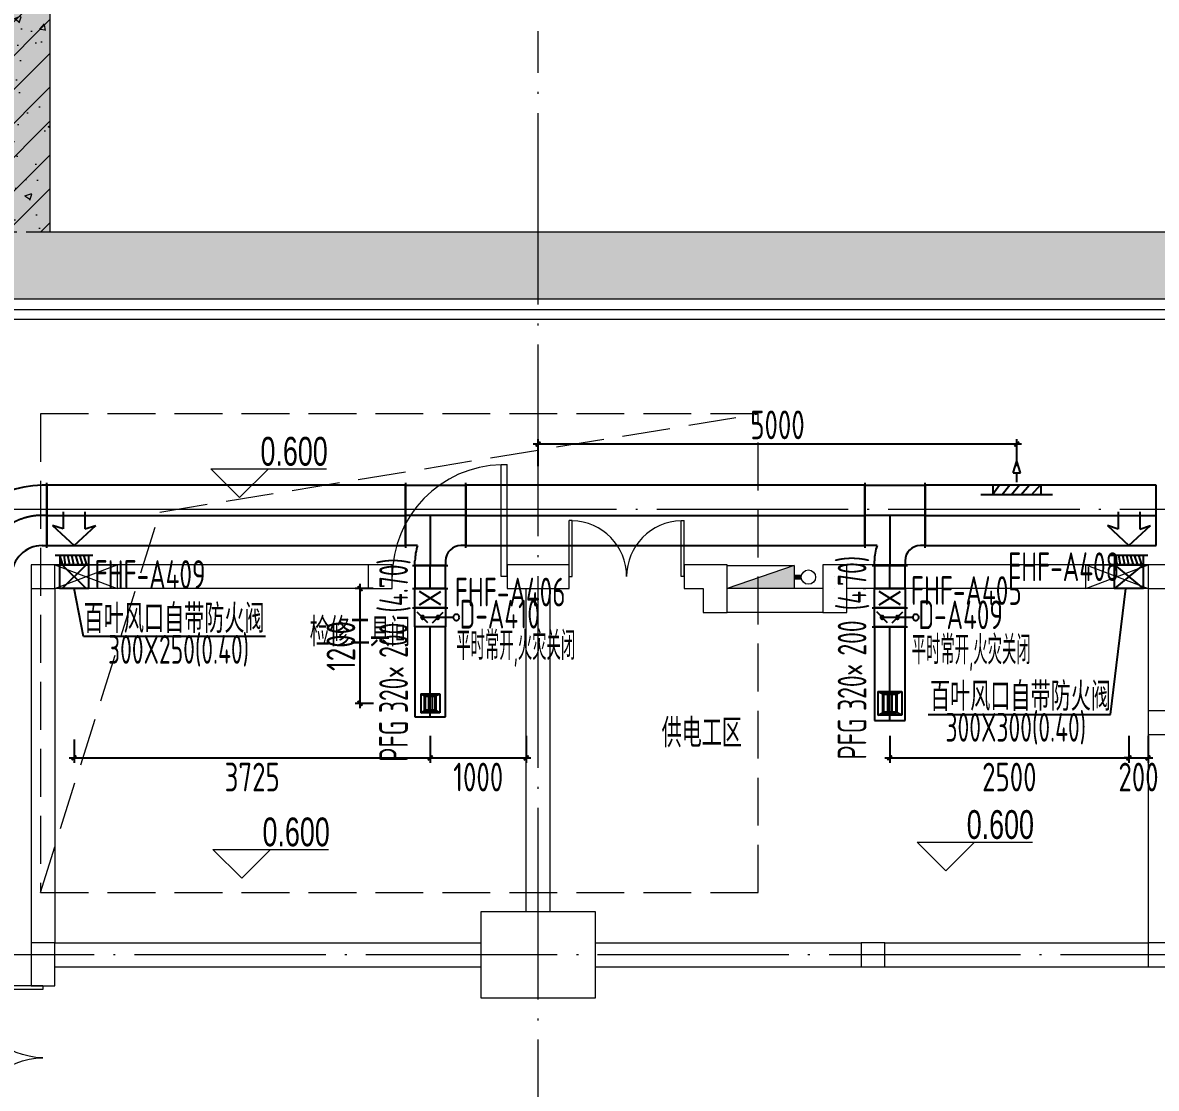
# Model space of a CAD drawing. Extents: x 13114849 to 13479250, y 160225 to 278773.
# Drawn here: x 13192110 to 13203958, y 198515 to 209646 of the extents above; entities that cross this region are included whole.
import ezdxf

# ---------------------------------------------------------------- set-up
doc = ezdxf.new("R2010")
doc.units = 0
doc.header["$LTSCALE"] = 1000
doc.header["$MEASUREMENT"] = 0
for name, pattern in [('CENTER2', [28.575, 19.05, -3.175, 3.175, -3.175]), ('DASH', [0.35, 0.25, -0.1]), ('DOTE', [2.42, 2, -0.2, 0.02, -0.2])]:
    doc.linetypes.add(name, pattern=pattern)
for name, color, linetype in [('DUCT-X-P中心线', 5, 'CENTER2'), ('DUCT-X-P标注', 7, 'Continuous'), ('DUCT-X-P法兰', 2, 'Continuous'), ('DUCT-X-P管', 31, 'Continuous'), ('DUCT-X-P管端线', 2, 'Continuous'), ('DUCT-X-P阀门', 7, 'Continuous'), ('DUCT-X-P风口', 7, 'Continuous'), ('DUCT-X-S标注', 7, 'Continuous'), ('DUCT-X-S风口', 7, 'Continuous'), ('DUCT-X-YP中心线', 5, 'CENTER2'), ('DUCT-X-YP法兰', 2, 'Continuous'), ('DUCT-X-YP管', 31, 'Continuous'), ('DUCT-X-YP管端线', 2, 'Continuous')]:
    doc.layers.add(name, color=color, linetype=linetype)
doc.layers.add('建筑底图', color=8, linetype='Continuous', lineweight=13)
doc.styles.add('67', font='gbenor.shx', dxfattribs={"width": 0.7, "bigfont": 'hztxt.shx'})
doc.styles.add('C', font='HZTXT_E', dxfattribs={"width": 0.7, "bigfont": 'HZTXT'})
doc.styles.add('du', font='gbenor.shx', dxfattribs={"width": 0.8, "bigfont": 'hztxt.shx'})
doc.dimstyles.new('67', dxfattribs={"dimscale": 100, "dimtxt": 3, "dimasz": 0.5, "dimexe": 0.5, "dimexo": 2, "dimgap": 0.5, "dimtad": 2, "dimdec": 0, "dimrnd": 5, "dimzin": 0, "dimdsep": 46, "dimtxsty": 'du', "dimblk": 'ARCHTICK', "dimcen": 0, "dimdle": 0.5, "dimclrd": 256, "dimclre": 256, "dimclrt": 256, "dimazin": 0, "dimtfac": 1, "dimtdec": 0, "dimtix": 1, "dimtmove": 2, "dimatfit": 3, "dimfxl": 1, "dimtolj": 1, "dimtzin": 0, "dimlwd": -1, "dimlwe": -1, "dimarcsym": 0})
pattern_1 = [(45, (793255.26, 8e-09), (-176.7766953, 176.7766953), []), (50, (793255.26, 8e-09), (717.260183, -62.752135), [75, -825]), (355, (793255.26, 8e-09), (-138.751334, 752.192134), [60, -660]), (100.4514, (793315, -5.2), (578.50938, 689.439542), [63.74019, -701.14211]), (46.1842, (793255.26, 200), (1067.24105, -165.519014), [112.5, -1237.5]), (96.6356, (793344.2, 186.2), (934.662706, 974.11787), [95.61029, -1051.713]), (351.1842, (793255.3, 200), (934.66195, 974.1186), [90, -990]), (21, (793355.26, 150), (596.907052, -402.61889), [75, -825]), (326, (793355.26, 150), (243.31533, 725.150045), [60, -660]), (71.4514, (793405, 116.45), (840.22263, 322.530497), [63.74019, -701.14211]), (37.5, (793255.26, 8e-09), (12.1598553, 332.893854), [0, -652, 0, -670, 0, -662.5]), (7.5, (793255.26, 8e-09), (263.069537, 394.411712), [0, -382, 0, -637, 0, -252.5]), (327.5, (793032.26, 8e-09), (533.822436, -22.554872), [0, -250, 0, -780, 0, -1035]), (317.5, (792932.26, 8e-09), (583.18617, 100.104982), [0, -325, 0, -518, 0, -735])]

# ---------------------------------------------------------------- blocks, each defined once
blk = doc.blocks.new('$风口$00000154')
for p, q in [((150, 300), (150, -300)), ((0, 200), (150, 200)), ((0, 200), (0, -200)), ((0, 196.6), (150, 122.6)), ((0, 105.7), (150, 37)), ((-193.6, 31.5), (-378.4, 0)), ((-193.6, -31.5), (-193.6, 31.5)), ((0, 23.8), (150, -43.5)), ((-193.6, -31.5), (-378.4, 0)), ((-50, 0), (-193.6, 0)), ((0, -58.8), (150, -122.7)), ((0, -145.2), (144.5, -200)), ((0, -200), (150, -200))]:
    blk.add_line(p, q)
blk = doc.blocks.new('$风口$00000149')
for p, q in [((100, 262), (100, -262)), ((408, 301), (200, 0)), ((373, 150), (408, 301)), ((0, -200), (0, 200)), ((0, 158), (100, 200)), ((100, 200), (0, 200)), ((0, 118), (100, 140)), ((552, 150), (373, 150)), ((0, 58), (100, 85)), ((0, 3), (100, 31)), ((200, 0), (408, -301)), ((0, -61), (100, -23)), ((0, -123), (100, -78)), ((100, -132), (0, -174)), ((100, -200), (0, -200)), ((552, -150), (373, -150)), ((373, -150), (408, -301))]:
    blk.add_line(p, q)
blk = doc.blocks.new('$风口$00000108')
for p, q in [((-250, 135), (-190, 75)), ((-250, -135), (-250, 135)), ((250, 135), (200, 75)), ((250, 135), (250, -135)), ((200, 25), (-190, 25)), ((-250, -135), (-190, -75)), ((200, -25), (-190, -25)), ((200, -75), (250, -135)), ((250, -135), (-250, -135))]:
    blk.add_line(p, q)
at = {"linetype": 'Continuous'}
blk.add_line((250, 135), (-250, 135), dxfattribs=at)
at = {"lineweight": 40}
for p, q in [((-190, 75), (200, 75)), ((-190, -75), (-190, 75)), ((200, 75), (200, -75)), ((-190, -75), (200, -75))]:
    blk.add_line(p, q, dxfattribs=at)
blk = doc.blocks.new('_ArchTick')
at = {"color": 0, "linetype": 'ByBlock', "const_width": 0.4}
blk.add_lwpolyline([(-0.5, -0.5), (0.5, 0.5)], dxfattribs=at)
blk = doc.blocks.new('*D113')
at = {"layer": 'DUCT-X-P标注', "transparency": 16777216}
for p, q in [((13202550, 205245), (13197447, 205245)), ((13197497, 205015), (13197497, 205295)), ((13202500, 205015), (13202500, 205295))]:
    blk.add_line(p, q, dxfattribs=at)
at = {"layer": 'DUCT-X-P标注', "transparency": 16777216, "xscale": 50, "yscale": 50, "zscale": 50, "rotation": 180}
blk.add_blockref('_ArchTick', (13197497, 205245), dxfattribs=at)
at = {"layer": 'DUCT-X-P标注', "transparency": 16777216, "xscale": 50, "yscale": 50, "zscale": 50}
blk.add_blockref('_ArchTick', (13202500, 205245), dxfattribs=at)
at = {"layer": 'DUCT-X-P标注', "transparency": 16777216, "insert": (13199999, 205445), "char_height": 300, "attachment_point": 5, "style": 'du'}
blk.add_mtext('\\A1;5000', dxfattribs=at)
blk = doc.blocks.new('*D112')
at = {"layer": 'DUCT-X-P标注', "transparency": 16777216}
for p, q in [((13203672, 202195), (13203672, 201916)), ((13203872, 202195), (13203872, 201916)), ((13203672, 201966), (13203622, 201966)), ((13203672, 201966), (13203872, 201966)), ((13203872, 201966), (13203922, 201966))]:
    blk.add_line(p, q, dxfattribs=at)
at = {"layer": 'DUCT-X-P标注', "transparency": 16777216, "xscale": 50, "yscale": 50, "zscale": 50}
blk.add_blockref('_ArchTick', (13203672, 201966), dxfattribs=at)
at = {"layer": 'DUCT-X-P标注', "transparency": 16777216, "xscale": 50, "yscale": 50, "zscale": 50, "rotation": 180}
blk.add_blockref('_ArchTick', (13203872, 201966), dxfattribs=at)
at = {"layer": 'DUCT-X-P标注', "transparency": 16777216, "insert": (13203772, 201766), "char_height": 300, "attachment_point": 5, "style": 'du'}
blk.add_mtext('\\A1;200', dxfattribs=at)
blk = doc.blocks.new('*D111')
at = {"layer": 'DUCT-X-P标注', "transparency": 16777216}
for p, q in [((13201172, 202195), (13201172, 201916)), ((13203672, 202195), (13203672, 201916)), ((13201122, 201966), (13203722, 201966))]:
    blk.add_line(p, q, dxfattribs=at)
at = {"layer": 'DUCT-X-P标注', "transparency": 16777216, "xscale": 50, "yscale": 50, "zscale": 50, "rotation": 180}
blk.add_blockref('_ArchTick', (13201172, 201966), dxfattribs=at)
at = {"layer": 'DUCT-X-P标注', "transparency": 16777216, "xscale": 50, "yscale": 50, "zscale": 50}
blk.add_blockref('_ArchTick', (13203672, 201966), dxfattribs=at)
at = {"layer": 'DUCT-X-P标注', "transparency": 16777216, "insert": (13202422, 201766), "char_height": 300, "attachment_point": 5, "style": 'du'}
blk.add_mtext('\\A1;2500', dxfattribs=at)
blk = doc.blocks.new('*D110')
at = {"layer": 'DUCT-X-P标注', "transparency": 16777216}
for p, q in [((13196370, 202195), (13196370, 201916)), ((13197372, 202195), (13197372, 201916)), ((13196320, 201966), (13197422, 201966))]:
    blk.add_line(p, q, dxfattribs=at)
at = {"layer": 'DUCT-X-P标注', "transparency": 16777216, "xscale": 50, "yscale": 50, "zscale": 50, "rotation": 180}
blk.add_blockref('_ArchTick', (13196370, 201966), dxfattribs=at)
at = {"layer": 'DUCT-X-P标注', "transparency": 16777216, "xscale": 50, "yscale": 50, "zscale": 50}
blk.add_blockref('_ArchTick', (13197372, 201966), dxfattribs=at)
at = {"layer": 'DUCT-X-P标注', "transparency": 16777216, "insert": (13196871, 201766), "char_height": 300, "attachment_point": 5, "style": 'du'}
blk.add_mtext('\\A1;1000', dxfattribs=at)
blk = doc.blocks.new('*D109')
at = {"layer": 'DUCT-X-P标注', "transparency": 16777216}
for p, q in [((13192647, 202157), (13192647, 201916)), ((13196370, 202195), (13196370, 201916)), ((13192597, 201966), (13196420, 201966))]:
    blk.add_line(p, q, dxfattribs=at)
at = {"layer": 'DUCT-X-P标注', "transparency": 16777216, "xscale": 50, "yscale": 50, "zscale": 50, "rotation": 180}
blk.add_blockref('_ArchTick', (13192647, 201966), dxfattribs=at)
at = {"layer": 'DUCT-X-P标注', "transparency": 16777216, "xscale": 50, "yscale": 50, "zscale": 50}
blk.add_blockref('_ArchTick', (13196370, 201966), dxfattribs=at)
at = {"layer": 'DUCT-X-P标注', "transparency": 16777216, "insert": (13194509, 201766), "char_height": 300, "attachment_point": 5, "style": 'du'}
blk.add_mtext('\\A1;3725', dxfattribs=at)
blk = doc.blocks.new('*D96')
at = {"layer": 'DUCT-X-P标注', "transparency": 16777216}
for p, q in [((13195772, 203735), (13195586, 203735)), ((13195636, 202486), (13195636, 203785)), ((13195777, 202536), (13195586, 202536))]:
    blk.add_line(p, q, dxfattribs=at)
at = {"layer": 'DUCT-X-P标注', "transparency": 16777216, "xscale": 50, "yscale": 50, "zscale": 50}
for p, rotation in [((13195636, 203735), 90), ((13195636, 202536), 270)]:
    blk.add_blockref('_ArchTick', p, dxfattribs=dict(at, rotation=rotation))
at = {"layer": 'DUCT-X-P标注', "transparency": 16777216, "insert": (13195436, 203135), "char_height": 300, "attachment_point": 5, "rotation": 90, "style": 'du'}
blk.add_mtext('\\A1;1200', dxfattribs=at)
blk = doc.blocks.new('_FZH')
blk.add_lwpolyline([(-0.5, -0.5), (0.5, -0.5), (0.5, 0.5), (-0.5, 0.5)], close=True)
blk = doc.blocks.new('$DorLib2D$00000002')
for p, q in [((-0.5, 0), (-0.5, 0.4875)), ((-0.475, 0.4875), (-0.5, 0.4875)), ((-0.475, 0), (-0.475, 0.4875)), ((0.475, 0), (0.475, 0.4875)), ((0.475, 0.4875), (0.5, 0.4875)), ((0.5, 0), (0.5, 0.4875)), ((-0.5, 0), (-0.475, 0)), ((0.5, 0), (0.475, 0))]:
    blk.add_line(p, q)
at = {"lineweight": 13}
for centre, start, end in [((-0.4875, 0), 0, 88.53072), ((0.4875, 0), 91.46928, 180)]:
    blk.add_arc(centre, 0.4875, start, end, dxfattribs=at)
blk = doc.blocks.new('$DorLib2D$00000001')
for p, q in [((0.45, 0.975), (0.5, 0.975)), ((0.45, 0), (0.45, 0.975)), ((0.5, 0), (0.5, 0.975)), ((0.5, 0), (0.45, 0))]:
    blk.add_line(p, q)
at = {"lineweight": 13}
blk.add_arc((0.475, 0), 0.975, 91.46928, 180, dxfattribs=at)
blk = doc.blocks.new('3#消火栓')
at = {"ltscale": 3.5}
blk.add_hatch(color=256, dxfattribs=at).paths.add_polyline_path([(-350, 240), (-350, 0), (350, 240)])
blk.add_line((-350, 0), (350, 240))
blk.add_lwpolyline([(-350, 240), (350, 240), (350, 0), (-350, 0)], close=True)
at = {"const_width": 50}
blk.add_lwpolyline([(-350, 120), (-425, 120)], dxfattribs=at)
blk.add_circle((-500, 120), 75)

msp = doc.modelspace()

# ---------------------------------------------------------------- hatches: boundary and pattern name
at = {"layer": '建筑底图'}
h = msp.add_hatch(dxfattribs=at)
h.set_pattern_fill('钢筋混凝土', color=8, scale=100, style=0)
h.set_pattern_definition([(45, (-201772.26, -568125), (-176.7766953, 176.7766953), []), (50, (-201772.26, -568125), (717.260183, -62.752135), [75, -825]), (355, (-201772.26, -568125), (-138.751334, 752.192134), [60, -660]), (100.4514, (-201712.5, -568130.2), (578.50938, 689.439542), [63.74019, -701.142112]), (46.1842, (-201772.3, -567925), (1067.24105, -165.519014), [112.5, -1237.5]), (96.6356, (-201683.3, -567938.8), (934.662706, 974.11787), [95.61029, -1051.713]), (351.1842, (-201772.3, -567925), (934.661945, 974.1186), [90, -990]), (21, (-201672.26, -567975), (596.907052, -402.61889), [75, -825]), (326, (-201672.26, -567975), (243.31533, 725.150045), [60, -660]), (71.4514, (-201622.5, -568008.55), (840.22263, 322.530497), [63.74019, -701.142112]), (37.5, (-201772.26, -568125), (12.1598553, 332.893854), [0, -652, 0, -670, 0, -662.5]), (7.5, (-201772.26, -568125), (263.069537, 394.411712), [0, -382, 0, -637, 0, -252.5]), (327.5, (-201995.26, -568125), (533.822436, -22.554872), [0, -250, 0, -780, 0, -1035]), (317.5, (-202095.26, -568125), (583.18617, 100.104982), [0, -325, 0, -518, 0, -735])])
h.paths.add_polyline_path([(13172397.4, 213609.6), (13170947.4, 213609.6), (13170947.4, 217509.5), (13165697.4, 217509.5), (13165697.4, 223159.5), (13175897.3, 223159.5), (13175897.3, 216909.5), (13178797.4, 216909.5), (13178797.4, 213609.6), (13177397.4, 213609.6), (13177397.4, 213109.6), (13178797.4, 213109.6), (13178797.4, 212909.6), (13179297.4, 212909.6), (13179297.4, 214259.6), (13180297.4, 214259.6), (13180297.4, 214759.6), (13179297.4, 214759.6), (13179297.4, 217509.5), (13176397.3, 217509.5), (13176397.3, 223159.5), (13186397.3, 223159.5), (13186397.3, 214759.6), (13185297.4, 214759.6), (13185297.4, 214259.6), (13190097.4, 214259.6), (13190097.4, 214759.6), (13186897.3, 214759.6), (13186897.3, 223159.5), (13191797.4, 223159.5), (13191797.4, 214759.6), (13191297.4, 214759.6), (13191297.4, 214259.6), (13191797.4, 214259.6), (13191797.4, 206759.5), (13195093.5, 206759.5), (13195093.5, 207459.5), (13192397.4, 207459.5), (13192397.4, 223759.5), (13165097.4, 223759.5), (13165097.4, 216909.5), (13170347.4, 216909.5), (13170347.4, 202646.5), (13170947.4, 202646.5), (13170947.4, 213109.6), (13172397.4, 213109.6)])
h.paths.add_polyline_path([(13179297.4, 211459.6), (13180097.4, 211459.6), (13180097.4, 211759.6), (13179297.4, 211759.6), (13179297.4, 211909.6), (13178797.4, 211909.6), (13178797.4, 206759.5), (13179697.4, 206759.5), (13179697.4, 207059.5), (13179297.4, 207059.5)], flags=17)
h = msp.add_hatch(dxfattribs=at)
h.set_pattern_fill('钢筋混凝土', color=256, scale=100, style=0)
h.set_pattern_definition(pattern_1)
h.paths.add_polyline_path([(13191797.4, 207459.5), (13192397.4, 207459.5), (13192397.4, 211113.3), (13191797.4, 211113.3)])
h = msp.add_hatch(dxfattribs=at)
h.set_pattern_fill('钢筋混凝土', color=8, scale=100, style=0)
h.set_pattern_definition(pattern_1)
h.paths.add_polyline_path([(13207597.4, 207459.5), (13191797.4, 207459.5), (13191797.4, 206759.5), (13206897.4, 206759.5), (13206897.4, 205209.5), (13237197.4, 205209.5), (13237197.4, 205909.5), (13207597.4, 205909.5)])

# ---------------------------------------------------------------- linework, layer by layer
at = {"layer": 'DUCT-X-P中心线'}
for p, q in [((13196370.2, 204499.5), (13196110.2, 204499.5)), ((13196370.2, 204499.5), (13196370.2, 203974.5)), ((13196740.2, 204499.5), (13196370.2, 204499.5)), ((13196740.4, 204499.5), (13200912.2, 204499.5)), ((13201172.4, 204499.5), (13200912.4, 204499.5)), ((13201172.4, 204499.5), (13201172.4, 203974.5)), ((13201542.4, 204499.5), (13201172.4, 204499.5)), ((13201542.6, 204499.5), (13203958.3, 204499.5)), ((13196370.2, 203734.3), (13196370.2, 203974.3)), ((13201172.4, 203734.7), (13201172.4, 203974.3)), ((13196370.2, 202395), (13196370.2, 203334.1)), ((13201172.4, 202357), (13201172.4, 203334.1))]:
    msp.add_line(p, q, dxfattribs=at)
at = {"layer": 'DUCT-X-P标注'}
for p, q in [((13192744.7, 203234.4), (13192647.5, 203734.5)), ((13203478.4, 202420.3), (13203639.3, 203734.5)), ((13194648.2, 203234.4), (13192744.7, 203234.4)), ((13201574.9, 202420.3), (13203478.4, 202420.3))]:
    msp.add_line(p, q, dxfattribs=at)
at = {"layer": 'DUCT-X-P法兰'}
for p, q in [((13196110.1, 204839.5), (13196110.1, 204159.5)), ((13196740.3, 204159.5), (13196740.3, 204839.5)), ((13200912.3, 204839.5), (13200912.3, 204159.5)), ((13201542.5, 204159.5), (13201542.5, 204839.5)), ((13196185.2, 203974.4), (13196555.2, 203974.4)), ((13200987.4, 203974.4), (13201357.4, 203974.4)), ((13196185.2, 203734.2), (13196555.2, 203734.2)), ((13196185.2, 203534.2), (13196555.2, 203534.2)), ((13196185.2, 203534), (13196555.2, 203534)), ((13200987.4, 203534.6), (13201357.4, 203534.6)), ((13200987.4, 203534.4), (13201357.4, 203534.4)), ((13200987.4, 203334.2), (13201357.4, 203334.2))]:
    msp.add_line(p, q, dxfattribs=at)
at = {"layer": 'DUCT-X-P管'}
for p, q in [((13201012.4, 203974.3), (13201012.4, 203734.7)), ((13201332.4, 203974.3), (13201012.4, 203974.3)), ((13201332.4, 203734.7), (13201332.4, 203974.3)), ((13196210.2, 203534.1), (13196210.2, 203734.1)), ((13196530.2, 203734.1), (13196530.2, 203534.1)), ((13201012.4, 203734.7), (13201332.4, 203734.7)), ((13201012.4, 203534.7), (13201012.4, 203734.7)), ((13201332.4, 203734.7), (13201332.4, 203534.7)), ((13196210.2, 203334.1), (13196210.2, 203534.1)), ((13196530.2, 203534.1), (13196530.2, 203334.1)), ((13201012.4, 203334.3), (13201012.4, 203534.3)), ((13201332.4, 203534.3), (13201332.4, 203334.3)), ((13196210.2, 203334.1), (13196210.2, 202395)), ((13196530.2, 203334.1), (13196210.2, 203334.1)), ((13196530.2, 202395), (13196530.2, 203334.1)), ((13201012.4, 203334.1), (13201012.4, 202357)), ((13201332.4, 203334.1), (13201012.4, 203334.1)), ((13201332.4, 202357), (13201332.4, 203334.1)), ((13196210.2, 202395), (13196530.2, 202395)), ((13201012.4, 202357), (13201332.4, 202357))]:
    msp.add_line(p, q, dxfattribs=at)
at = {"layer": 'DUCT-X-P管端线'}
for p, q in [((13196110.2, 204184.5), (13196110.2, 204814.5)), ((13196740.2, 204814.5), (13196740.2, 204184.5)), ((13200912.4, 204184.5), (13200912.4, 204814.5)), ((13201542.4, 204814.5), (13201542.4, 204184.5)), ((13196530.2, 203974.5), (13196210.2, 203974.5)), ((13201332.4, 203974.5), (13201012.4, 203974.5)), ((13196530.2, 203734.1), (13196210.2, 203734.1)), ((13201332.4, 203734.7), (13201012.4, 203734.7)), ((13196530.2, 203534.1), (13196210.2, 203534.1)), ((13196530.2, 203534.1), (13196210.2, 203534.1)), ((13201332.4, 203534.7), (13201012.4, 203534.7)), ((13201332.4, 203534.3), (13201012.4, 203534.3)), ((13196530.2, 203334.1), (13196210.2, 203334.1)), ((13201332.4, 203334.3), (13201012.4, 203334.3))]:
    msp.add_line(p, q, dxfattribs=at)
at = {"layer": 'DUCT-X-P阀门'}
for p, q in [((13196258.2, 203564), (13196482.2, 203704.2)), ((13196482.2, 203564.1), (13196258.2, 203704.1)), ((13201060.4, 203564.6), (13201284.3, 203704.8)), ((13201284.4, 203564.7), (13201060.4, 203704.7)), ((13196346.2, 203378.1), (13196234.2, 203490.1)), ((13196273.3, 203439.6), (13196272.6, 203436)), ((13196272.6, 203436), (13196272.6, 203432.3)), ((13196274.9, 203443), (13196273.3, 203439.6)), ((13196277, 203446), (13196274.9, 203443)), ((13196279.8, 203448.5), (13196277, 203446)), ((13196278.4, 203436.4), (13196278.2, 203433.4)), ((13196279.3, 203439.2), (13196278.4, 203436.4)), ((13196281, 203441.8), (13196279.3, 203439.2)), ((13196283, 203450.3), (13196279.8, 203448.5)), ((13196283.2, 203443.8), (13196281, 203441.8)), ((13196281.8, 203436), (13196281.6, 203433.5)), ((13196281.6, 203433.5), (13196282.2, 203431)), ((13196282.8, 203438.4), (13196281.8, 203436)), ((13196284.4, 203440.4), (13196282.8, 203438.4)), ((13196286.5, 203451.5), (13196283, 203450.3)), ((13196285.8, 203445.3), (13196283.2, 203443.8)), ((13196286.5, 203441.8), (13196284.4, 203440.4)), ((13196288.7, 203446), (13196285.8, 203445.3)), ((13196290.2, 203451.8), (13196286.5, 203451.5)), ((13196288.9, 203442.6), (13196286.5, 203441.8)), ((13196291.7, 203446), (13196288.7, 203446)), ((13196291.5, 203442.6), (13196288.9, 203442.6)), ((13196293.9, 203451.5), (13196290.2, 203451.8)), ((13196450.2, 203434.1), (13196290.2, 203434.1)), ((13196293.9, 203441.8), (13196291.5, 203442.6)), ((13196294.6, 203445.3), (13196291.7, 203446)), ((13196297.4, 203450.3), (13196293.9, 203451.5)), ((13196296, 203440.4), (13196293.9, 203441.8)), ((13196297.3, 203443.8), (13196294.6, 203445.3)), ((13196297.6, 203438.4), (13196296, 203440.4)), ((13196299.5, 203441.8), (13196297.3, 203443.8)), ((13196300.6, 203448.5), (13196297.4, 203450.3)), ((13196298.6, 203436), (13196297.6, 203438.4)), ((13196298.2, 203431), (13196298.8, 203433.5)), ((13196298.8, 203433.5), (13196298.6, 203436)), ((13196301.1, 203439.2), (13196299.5, 203441.8)), ((13196303.4, 203446), (13196300.6, 203448.5)), ((13196302, 203436.4), (13196301.1, 203439.2)), ((13196302.2, 203433.4), (13196302, 203436.4)), ((13196305.6, 203443), (13196303.4, 203446)), ((13196307.1, 203439.6), (13196305.6, 203443)), ((13196307.8, 203436), (13196307.1, 203439.6)), ((13196307.8, 203432.3), (13196307.8, 203436)), ((13196530.2, 203434.1), (13196370.2, 203434.1)), ((13196394.2, 203378.1), (13196506.2, 203490.1)), ((13196433.3, 203439.6), (13196432.6, 203436)), ((13196432.6, 203436), (13196432.6, 203432.3)), ((13196434.9, 203443), (13196433.3, 203439.6)), ((13196437, 203446), (13196434.9, 203443)), ((13196439.8, 203448.5), (13196437, 203446)), ((13196438.4, 203436.4), (13196438.2, 203433.4)), ((13196439.3, 203439.2), (13196438.4, 203436.4)), ((13196441, 203441.8), (13196439.3, 203439.2)), ((13196443, 203450.3), (13196439.8, 203448.5)), ((13196443.2, 203443.8), (13196441, 203441.8)), ((13196441.8, 203436), (13196441.6, 203433.5)), ((13196441.6, 203433.5), (13196442.2, 203431)), ((13196442.8, 203438.4), (13196441.8, 203436)), ((13196444.4, 203440.4), (13196442.8, 203438.4)), ((13196446.5, 203451.5), (13196443, 203450.3)), ((13196445.8, 203445.3), (13196443.2, 203443.8)), ((13196446.5, 203441.8), (13196444.4, 203440.4)), ((13196448.7, 203446), (13196445.8, 203445.3)), ((13196450.2, 203451.8), (13196446.5, 203451.5)), ((13196448.9, 203442.6), (13196446.5, 203441.8)), ((13196451.7, 203446), (13196448.7, 203446)), ((13196451.5, 203442.6), (13196448.9, 203442.6)), ((13196453.9, 203451.5), (13196450.2, 203451.8)), ((13196453.9, 203441.8), (13196451.5, 203442.6)), ((13196454.6, 203445.3), (13196451.7, 203446)), ((13196457.4, 203450.3), (13196453.9, 203451.5)), ((13196456, 203440.4), (13196453.9, 203441.8)), ((13196457.3, 203443.8), (13196454.6, 203445.3)), ((13196457.6, 203438.4), (13196456, 203440.4)), ((13196459.5, 203441.8), (13196457.3, 203443.8)), ((13196460.6, 203448.5), (13196457.4, 203450.3)), ((13196458.6, 203436), (13196457.6, 203438.4)), ((13196458.2, 203431), (13196458.8, 203433.5)), ((13196458.8, 203433.5), (13196458.6, 203436)), ((13196461.1, 203439.2), (13196459.5, 203441.8)), ((13196463.4, 203446), (13196460.6, 203448.5)), ((13196462, 203436.4), (13196461.1, 203439.2)), ((13196462.2, 203433.4), (13196462, 203436.4)), ((13196465.6, 203443), (13196463.4, 203446)), ((13196467.1, 203439.6), (13196465.6, 203443)), ((13196467.8, 203436), (13196467.1, 203439.6)), ((13196467.8, 203432.3), (13196467.8, 203436)), ((13196610.2, 203434.1), (13196530.2, 203434.1)), ((13196610.6, 203439.1), (13196610.2, 203434.1)), ((13196610.2, 203434.1), (13196610.6, 203429.1)), ((13196611.8, 203444), (13196610.6, 203439.1)), ((13196613.7, 203448.6), (13196611.8, 203444)), ((13196616.3, 203452.9), (13196613.7, 203448.6)), ((13196619.6, 203456.7), (13196616.3, 203452.9)), ((13196623.4, 203460), (13196619.6, 203456.7)), ((13196627.7, 203462.6), (13196623.4, 203460)), ((13196632.3, 203464.5), (13196627.7, 203462.6)), ((13196637.2, 203465.7), (13196632.3, 203464.5)), ((13196642.2, 203466.1), (13196637.2, 203465.7)), ((13196647.2, 203465.7), (13196642.2, 203466.1)), ((13196652.1, 203464.5), (13196647.2, 203465.7)), ((13196656.7, 203462.6), (13196652.1, 203464.5)), ((13196661, 203460), (13196656.7, 203462.6)), ((13196664.8, 203456.7), (13196661, 203460)), ((13196668.1, 203452.9), (13196664.8, 203456.7)), ((13196670.7, 203448.6), (13196668.1, 203452.9)), ((13196672.6, 203444), (13196670.7, 203448.6)), ((13196673.8, 203439.1), (13196672.6, 203444)), ((13196674.2, 203434.1), (13196673.8, 203439.1)), ((13196673.8, 203429.1), (13196674.2, 203434.1)), ((13201148.4, 203378.3), (13201036.4, 203490.3)), ((13201075.5, 203439.8), (13201074.7, 203436.2)), ((13201074.7, 203436.2), (13201074.7, 203432.5)), ((13201077, 203443.2), (13201075.5, 203439.8)), ((13201079.2, 203446.2), (13201077, 203443.2)), ((13201081.9, 203448.7), (13201079.2, 203446.2)), ((13201080.6, 203436.6), (13201080.4, 203433.6)), ((13201080.4, 203433.6), (13201080.9, 203430.6)), ((13201081.5, 203439.4), (13201080.6, 203436.6)), ((13201083.1, 203442), (13201081.5, 203439.4)), ((13201085.2, 203450.5), (13201081.9, 203448.7)), ((13201085.3, 203444), (13201083.1, 203442)), ((13201084, 203436.2), (13201083.8, 203433.7)), ((13201083.8, 203433.7), (13201084.4, 203431.2)), ((13201084.9, 203438.6), (13201084, 203436.2)), ((13201086.5, 203440.6), (13201084.9, 203438.6)), ((13201088.7, 203451.7), (13201085.2, 203450.5)), ((13201087.9, 203445.5), (13201085.3, 203444)), ((13201088.6, 203442), (13201086.5, 203440.6)), ((13201090.9, 203446.2), (13201087.9, 203445.5)), ((13201091.1, 203442.8), (13201088.6, 203442)), ((13201092.4, 203452), (13201088.7, 203451.7)), ((13201093.9, 203446.2), (13201090.9, 203446.2)), ((13201093.6, 203442.8), (13201091.1, 203442.8)), ((13201096.1, 203451.7), (13201092.4, 203452)), ((13201252.4, 203434.3), (13201092.4, 203434.3)), ((13201096.1, 203442), (13201093.6, 203442.8)), ((13201096.8, 203445.5), (13201093.9, 203446.2)), ((13201099.6, 203450.5), (13201096.1, 203451.7)), ((13201098.2, 203440.6), (13201096.1, 203442)), ((13201099.4, 203444), (13201096.8, 203445.5)), ((13201099.8, 203438.6), (13201098.2, 203440.6)), ((13201101.6, 203442), (13201099.4, 203444)), ((13201102.8, 203448.7), (13201099.6, 203450.5)), ((13201100.7, 203436.2), (13201099.8, 203438.6)), ((13201100.4, 203431.2), (13201100.9, 203433.7)), ((13201100.9, 203433.7), (13201100.7, 203436.2)), ((13201103.2, 203439.4), (13201101.6, 203442)), ((13201105.5, 203446.2), (13201102.8, 203448.7)), ((13201104.2, 203436.6), (13201103.2, 203439.4)), ((13201103.8, 203430.6), (13201104.3, 203433.6)), ((13201104.3, 203433.6), (13201104.2, 203436.6)), ((13201107.7, 203443.2), (13201105.5, 203446.2)), ((13201109.2, 203439.8), (13201107.7, 203443.2)), ((13201110, 203436.2), (13201109.2, 203439.8)), ((13201110, 203432.5), (13201110, 203436.2)), ((13201332.4, 203434.3), (13201172.4, 203434.3)), ((13201196.4, 203378.3), (13201308.4, 203490.3)), ((13201235.5, 203439.8), (13201234.7, 203436.2)), ((13201234.7, 203436.2), (13201234.7, 203432.5)), ((13201237, 203443.2), (13201235.5, 203439.8)), ((13201239.2, 203446.2), (13201237, 203443.2)), ((13201241.9, 203448.7), (13201239.2, 203446.2)), ((13201240.6, 203436.6), (13201240.4, 203433.6)), ((13201240.4, 203433.6), (13201240.9, 203430.6)), ((13201241.5, 203439.4), (13201240.6, 203436.6)), ((13201243.1, 203442), (13201241.5, 203439.4)), ((13201245.2, 203450.5), (13201241.9, 203448.7)), ((13201245.3, 203444), (13201243.1, 203442)), ((13201244, 203436.2), (13201243.8, 203433.7)), ((13201243.8, 203433.7), (13201244.4, 203431.2)), ((13201244.9, 203438.6), (13201244, 203436.2)), ((13201246.5, 203440.6), (13201244.9, 203438.6)), ((13201248.7, 203451.7), (13201245.2, 203450.5)), ((13201247.9, 203445.5), (13201245.3, 203444)), ((13201248.6, 203442), (13201246.5, 203440.6)), ((13201250.9, 203446.2), (13201247.9, 203445.5)), ((13201251.1, 203442.8), (13201248.6, 203442)), ((13201252.4, 203452), (13201248.7, 203451.7)), ((13201253.9, 203446.2), (13201250.9, 203446.2)), ((13201253.6, 203442.8), (13201251.1, 203442.8)), ((13201256.1, 203451.7), (13201252.4, 203452)), ((13201256.1, 203442), (13201253.6, 203442.8)), ((13201256.8, 203445.5), (13201253.9, 203446.2)), ((13201259.6, 203450.5), (13201256.1, 203451.7)), ((13201258.2, 203440.6), (13201256.1, 203442)), ((13201259.4, 203444), (13201256.8, 203445.5)), ((13201259.8, 203438.6), (13201258.2, 203440.6)), ((13201261.6, 203442), (13201259.4, 203444)), ((13201262.8, 203448.7), (13201259.6, 203450.5)), ((13201260.7, 203436.2), (13201259.8, 203438.6)), ((13201260.4, 203431.2), (13201260.9, 203433.7)), ((13201260.9, 203433.7), (13201260.7, 203436.2)), ((13201263.2, 203439.4), (13201261.6, 203442)), ((13201265.5, 203446.2), (13201262.8, 203448.7)), ((13201264.2, 203436.6), (13201263.2, 203439.4)), ((13201263.8, 203430.6), (13201264.3, 203433.6)), ((13201264.3, 203433.6), (13201264.2, 203436.6)), ((13201267.7, 203443.2), (13201265.5, 203446.2)), ((13201269.2, 203439.8), (13201267.7, 203443.2)), ((13201270, 203436.2), (13201269.2, 203439.8)), ((13201270, 203432.5), (13201270, 203436.2)), ((13201412.4, 203434.3), (13201332.4, 203434.3)), ((13201412.8, 203439.3), (13201412.4, 203434.3)), ((13201412.4, 203434.3), (13201412.8, 203429.3)), ((13201413.9, 203444.2), (13201412.8, 203439.3)), ((13201415.9, 203448.8), (13201413.9, 203444.2)), ((13201418.5, 203453.1), (13201415.9, 203448.8)), ((13201421.7, 203456.9), (13201418.5, 203453.1)), ((13201425.6, 203460.2), (13201421.7, 203456.9)), ((13201429.8, 203462.8), (13201425.6, 203460.2)), ((13201434.5, 203464.7), (13201429.8, 203462.8)), ((13201439.4, 203465.9), (13201434.5, 203464.7)), ((13201444.4, 203466.3), (13201439.4, 203465.9)), ((13201449.4, 203465.9), (13201444.4, 203466.3)), ((13201454.3, 203464.7), (13201449.4, 203465.9)), ((13201458.9, 203462.8), (13201454.3, 203464.7)), ((13201463.2, 203460.2), (13201458.9, 203462.8)), ((13201467, 203456.9), (13201463.2, 203460.2)), ((13201470.3, 203453.1), (13201467, 203456.9)), ((13201472.9, 203448.8), (13201470.3, 203453.1)), ((13201474.8, 203444.2), (13201472.9, 203448.8)), ((13201476, 203439.3), (13201474.8, 203444.2)), ((13201476.4, 203434.3), (13201476, 203439.3)), ((13201476, 203429.3), (13201476.4, 203434.3)), ((13196272.6, 203432.3), (13196273.3, 203428.6)), ((13196273.3, 203428.6), (13196274.9, 203425.2)), ((13196274.9, 203425.2), (13196277, 203422.3)), ((13196277, 203422.3), (13196279.8, 203419.8)), ((13196278.2, 203433.4), (13196278.8, 203430.4)), ((13196278.8, 203430.4), (13196280.1, 203427.7)), ((13196279.8, 203419.8), (13196283, 203417.9)), ((13196280.1, 203427.7), (13196282, 203425.4)), ((13196282, 203425.4), (13196284.4, 203423.6)), ((13196282.2, 203431), (13196283.5, 203428.8)), ((13196283, 203417.9), (13196286.5, 203416.8)), ((13196283.5, 203428.8), (13196285.4, 203427)), ((13196284.4, 203423.6), (13196287.2, 203422.5)), ((13196285.4, 203427), (13196287.7, 203425.9)), ((13196286.5, 203416.8), (13196290.2, 203416.4)), ((13196287.2, 203422.5), (13196290.2, 203422.1)), ((13196287.7, 203425.9), (13196290.2, 203425.5)), ((13196290.2, 203425.5), (13196292.7, 203425.9)), ((13196290.2, 203422.1), (13196293.2, 203422.5)), ((13196290.2, 203416.4), (13196293.9, 203416.8)), ((13196292.7, 203425.9), (13196295, 203427)), ((13196293.2, 203422.5), (13196296, 203423.6)), ((13196293.9, 203416.8), (13196297.4, 203417.9)), ((13196295, 203427), (13196296.9, 203428.8)), ((13196296, 203423.6), (13196298.4, 203425.4)), ((13196296.9, 203428.8), (13196298.2, 203431)), ((13196297.4, 203417.9), (13196300.6, 203419.8)), ((13196298.4, 203425.4), (13196300.3, 203427.7)), ((13196300.3, 203427.7), (13196301.6, 203430.4)), ((13196300.6, 203419.8), (13196303.4, 203422.3)), ((13196301.6, 203430.4), (13196302.2, 203433.4)), ((13196303.4, 203422.3), (13196305.6, 203425.2)), ((13196305.6, 203425.2), (13196307.1, 203428.6)), ((13196307.1, 203428.6), (13196307.8, 203432.3)), ((13196432.6, 203432.3), (13196433.3, 203428.6)), ((13196433.3, 203428.6), (13196434.9, 203425.2)), ((13196434.9, 203425.2), (13196437, 203422.3)), ((13196437, 203422.3), (13196439.8, 203419.8)), ((13196438.2, 203433.4), (13196438.8, 203430.4)), ((13196438.8, 203430.4), (13196440.1, 203427.7)), ((13196439.8, 203419.8), (13196443, 203417.9)), ((13196440.1, 203427.7), (13196442, 203425.4)), ((13196442, 203425.4), (13196444.4, 203423.6)), ((13196442.2, 203431), (13196443.5, 203428.8)), ((13196443, 203417.9), (13196446.5, 203416.8)), ((13196443.5, 203428.8), (13196445.4, 203427)), ((13196444.4, 203423.6), (13196447.2, 203422.5)), ((13196445.4, 203427), (13196447.7, 203425.9)), ((13196446.5, 203416.8), (13196450.2, 203416.4)), ((13196447.2, 203422.5), (13196450.2, 203422.1)), ((13196447.7, 203425.9), (13196450.2, 203425.5)), ((13196450.2, 203425.5), (13196452.7, 203425.9)), ((13196450.2, 203422.1), (13196453.2, 203422.5)), ((13196450.2, 203416.4), (13196453.9, 203416.8)), ((13196452.7, 203425.9), (13196455, 203427)), ((13196453.2, 203422.5), (13196456, 203423.6)), ((13196453.9, 203416.8), (13196457.4, 203417.9)), ((13196455, 203427), (13196456.9, 203428.8)), ((13196456, 203423.6), (13196458.4, 203425.4)), ((13196456.9, 203428.8), (13196458.2, 203431)), ((13196457.4, 203417.9), (13196460.6, 203419.8)), ((13196458.4, 203425.4), (13196460.3, 203427.7)), ((13196460.3, 203427.7), (13196461.6, 203430.4)), ((13196460.6, 203419.8), (13196463.4, 203422.3)), ((13196461.6, 203430.4), (13196462.2, 203433.4)), ((13196463.4, 203422.3), (13196465.6, 203425.2)), ((13196465.6, 203425.2), (13196467.1, 203428.6)), ((13196467.1, 203428.6), (13196467.8, 203432.3)), ((13196610.6, 203429.1), (13196611.8, 203424.2)), ((13196611.8, 203424.2), (13196613.7, 203419.6)), ((13196613.7, 203419.6), (13196616.3, 203415.3)), ((13196616.3, 203415.3), (13196619.6, 203411.5)), ((13196619.6, 203411.5), (13196623.4, 203408.2)), ((13196623.4, 203408.2), (13196627.7, 203405.6)), ((13196627.7, 203405.6), (13196632.3, 203403.7)), ((13196632.3, 203403.7), (13196637.2, 203402.5)), ((13196637.2, 203402.5), (13196642.2, 203402.1)), ((13196642.2, 203402.1), (13196647.2, 203402.5)), ((13196647.2, 203402.5), (13196652.1, 203403.7)), ((13196652.1, 203403.7), (13196656.7, 203405.6)), ((13196656.7, 203405.6), (13196661, 203408.2)), ((13196661, 203408.2), (13196664.8, 203411.5)), ((13196664.8, 203411.5), (13196668.1, 203415.3)), ((13196668.1, 203415.3), (13196670.7, 203419.6)), ((13196670.7, 203419.6), (13196672.6, 203424.2)), ((13196672.6, 203424.2), (13196673.8, 203429.1)), ((13201074.7, 203432.5), (13201075.5, 203428.8)), ((13201075.5, 203428.8), (13201077, 203425.4)), ((13201077, 203425.4), (13201079.2, 203422.5)), ((13201079.2, 203422.5), (13201081.9, 203420)), ((13201080.9, 203430.6), (13201082.2, 203427.9)), ((13201081.9, 203420), (13201085.2, 203418.1)), ((13201082.2, 203427.9), (13201084.1, 203425.6)), ((13201084.1, 203425.6), (13201086.6, 203423.8)), ((13201084.4, 203431.2), (13201085.7, 203429)), ((13201085.2, 203418.1), (13201088.7, 203417)), ((13201085.7, 203429), (13201087.5, 203427.2)), ((13201086.6, 203423.8), (13201089.4, 203422.7)), ((13201087.5, 203427.2), (13201089.8, 203426.1)), ((13201088.7, 203417), (13201092.4, 203416.6)), ((13201089.4, 203422.7), (13201092.4, 203422.3)), ((13201089.8, 203426.1), (13201092.4, 203425.7)), ((13201092.4, 203425.7), (13201094.9, 203426.1)), ((13201092.4, 203422.3), (13201095.4, 203422.7)), ((13201092.4, 203416.6), (13201096.1, 203417)), ((13201094.9, 203426.1), (13201097.2, 203427.2)), ((13201095.4, 203422.7), (13201098.1, 203423.8)), ((13201096.1, 203417), (13201099.6, 203418.1)), ((13201097.2, 203427.2), (13201099.1, 203429)), ((13201098.1, 203423.8), (13201100.6, 203425.6)), ((13201099.1, 203429), (13201100.4, 203431.2)), ((13201099.6, 203418.1), (13201102.8, 203420)), ((13201100.6, 203425.6), (13201102.5, 203427.9)), ((13201102.5, 203427.9), (13201103.8, 203430.6)), ((13201102.8, 203420), (13201105.5, 203422.5)), ((13201105.5, 203422.5), (13201107.7, 203425.4)), ((13201107.7, 203425.4), (13201109.2, 203428.8)), ((13201109.2, 203428.8), (13201110, 203432.5)), ((13201234.7, 203432.5), (13201235.5, 203428.8)), ((13201235.5, 203428.8), (13201237, 203425.4)), ((13201237, 203425.4), (13201239.2, 203422.5)), ((13201239.2, 203422.5), (13201241.9, 203420)), ((13201240.9, 203430.6), (13201242.2, 203427.9)), ((13201241.9, 203420), (13201245.2, 203418.1)), ((13201242.2, 203427.9), (13201244.1, 203425.6)), ((13201244.1, 203425.6), (13201246.6, 203423.8)), ((13201244.4, 203431.2), (13201245.7, 203429)), ((13201245.2, 203418.1), (13201248.7, 203417)), ((13201245.7, 203429), (13201247.5, 203427.2)), ((13201246.6, 203423.8), (13201249.4, 203422.7)), ((13201247.5, 203427.2), (13201249.8, 203426.1)), ((13201248.7, 203417), (13201252.4, 203416.6)), ((13201249.4, 203422.7), (13201252.4, 203422.3)), ((13201249.8, 203426.1), (13201252.4, 203425.7)), ((13201252.4, 203425.7), (13201254.9, 203426.1)), ((13201252.4, 203422.3), (13201255.4, 203422.7)), ((13201252.4, 203416.6), (13201256.1, 203417)), ((13201254.9, 203426.1), (13201257.2, 203427.2)), ((13201255.4, 203422.7), (13201258.1, 203423.8)), ((13201256.1, 203417), (13201259.6, 203418.1)), ((13201257.2, 203427.2), (13201259.1, 203429)), ((13201258.1, 203423.8), (13201260.6, 203425.6)), ((13201259.1, 203429), (13201260.4, 203431.2)), ((13201259.6, 203418.1), (13201262.8, 203420)), ((13201260.6, 203425.6), (13201262.5, 203427.9)), ((13201262.5, 203427.9), (13201263.8, 203430.6)), ((13201262.8, 203420), (13201265.5, 203422.5)), ((13201265.5, 203422.5), (13201267.7, 203425.4)), ((13201267.7, 203425.4), (13201269.2, 203428.8)), ((13201269.2, 203428.8), (13201270, 203432.5)), ((13201412.8, 203429.3), (13201413.9, 203424.4)), ((13201413.9, 203424.4), (13201415.9, 203419.8)), ((13201415.9, 203419.8), (13201418.5, 203415.5)), ((13201418.5, 203415.5), (13201421.7, 203411.7)), ((13201421.7, 203411.7), (13201425.6, 203408.4)), ((13201425.6, 203408.4), (13201429.8, 203405.8)), ((13201429.8, 203405.8), (13201434.5, 203403.9)), ((13201434.5, 203403.9), (13201439.4, 203402.7)), ((13201439.4, 203402.7), (13201444.4, 203402.3)), ((13201444.4, 203402.3), (13201449.4, 203402.7)), ((13201449.4, 203402.7), (13201454.3, 203403.9)), ((13201454.3, 203403.9), (13201458.9, 203405.8)), ((13201458.9, 203405.8), (13201463.2, 203408.4)), ((13201463.2, 203408.4), (13201467, 203411.7)), ((13201467, 203411.7), (13201470.3, 203415.5)), ((13201470.3, 203415.5), (13201472.9, 203419.8)), ((13201472.9, 203419.8), (13201474.8, 203424.4)), ((13201474.8, 203424.4), (13201476, 203429.3))]:
    msp.add_line(p, q, dxfattribs=at)
at = {"layer": 'DUCT-X-S风口'}
msp.add_lwpolyline([(13192497.4, 203984.5), (13192797.6, 203984.5), (13192797.6, 203734.5), (13192497.4, 203734.5)], close=True, dxfattribs=at)
for points in [[(13192522.4, 203984.5), (13192772.6, 203734.5)], [(13192772.6, 203984.5), (13192522.4, 203734.5)]]:
    msp.add_lwpolyline(points, dxfattribs=at)
at = {"layer": 'DUCT-X-S风口', "elevation": 0}
for points in [[(13203522.1, 203984.3), (13203822.4, 203734.3)], [(13203822.4, 203984.3), (13203522.1, 203734.3)]]:
    msp.add_lwpolyline(points, dxfattribs=at)
msp.add_lwpolyline([(13203522.1, 203984.3), (13203822.4, 203984.3), (13203822.4, 203734.3), (13203522.1, 203734.3)], close=True, dxfattribs=at)
at = {"layer": 'DUCT-X-YP中心线'}
for p, q in [((13192363, 204499.5), (13192313, 204499.5)), ((13192363.2, 204499.5), (13196110, 204499.5))]:
    msp.add_line(p, q, dxfattribs=at)
msp.add_arc((13192313, 203869.5), 630, 90, 180, dxfattribs=at)
at = {"layer": 'DUCT-X-YP法兰'}
msp.add_line((13192363.1, 204159.5), (13192363.1, 204839.5), dxfattribs=at)
at = {"layer": 'DUCT-X-YP管'}
for p, q in [((13192363, 204814.5), (13192313, 204814.5)), ((13192363.2, 204814.5), (13192363.2, 204184.5)), ((13196110, 204814.5), (13192363.2, 204814.5)), ((13196110, 204184.5), (13196110, 204814.5)), ((13196110.2, 204814.5), (13196690.2, 204814.5)), ((13196690.2, 204814.5), (13196740.2, 204814.5)), ((13196740.4, 204814.5), (13196740.4, 204184.5)), ((13200912.2, 204814.5), (13196740.4, 204814.5)), ((13200912.2, 204184.5), (13200912.2, 204814.5)), ((13200912.4, 204814.5), (13201492.4, 204814.5)), ((13201492.4, 204814.5), (13201542.4, 204814.5)), ((13201542.6, 204814.5), (13201542.6, 204184.5)), ((13203958.3, 204814.5), (13201542.6, 204814.5)), ((13203958.3, 204184.5), (13203958.3, 204814.5)), ((13192313, 204184.5), (13192363, 204184.5)), ((13192363.2, 204184.5), (13196110, 204184.5)), ((13196237.7, 204184.5), (13196110.2, 204184.5)), ((13196740.2, 204184.5), (13196690.2, 204184.5)), ((13196740.4, 204184.5), (13200912.2, 204184.5)), ((13201039.8, 204184.5), (13200912.4, 204184.5)), ((13201542.4, 204184.5), (13201492.4, 204184.5)), ((13201542.6, 204184.5), (13203958.3, 204184.5)), ((13196210.2, 203974.5), (13196210.2, 204024.5)), ((13196210.2, 203974.3), (13196210.2, 203734.3)), ((13196530.2, 203974.3), (13196210.2, 203974.3)), ((13196530.2, 204024.5), (13196530.2, 203974.5)), ((13196530.2, 203734.3), (13196530.2, 203974.3)), ((13201012.4, 203974.5), (13201012.4, 204024.5)), ((13201332.4, 204024.5), (13201332.4, 203974.5)), ((13196210.2, 203734.3), (13196530.2, 203734.3))]:
    msp.add_line(p, q, dxfattribs=at)
for centre, radius, start in [((13192313, 203869.5), 945, 90), ((13192313, 203869.5), 315, 90), ((13196690.2, 204024.5), 480, 160.52878), ((13196690.2, 204024.5), 160, 90), ((13201492.4, 204024.5), 480, 160.52878), ((13201492.4, 204024.5), 160, 90)]:
    msp.add_arc(centre, radius, start, 180, dxfattribs=at)
at = {"layer": 'DUCT-X-YP管端线'}
msp.add_line((13192363, 204814.5), (13192363, 204184.5), dxfattribs=at)
at = {"layer": '建筑底图'}
for p, q in [((13192397.4, 207459.5), (13192397.4, 223759.5)), ((13192397.4, 207459.5), (13192397.4, 211113.3)), ((13195093.5, 207459.5), (13192397.4, 207459.5)), ((13207597.4, 207459.5), (13192397.4, 207459.5)), ((13194077.9, 204986.3), (13195283.9, 204986.3)), ((13194377.9, 204686.3), (13194077.9, 204986.3)), ((13194377.9, 204686.3), (13194677.9, 204986.3)), ((13195722.4, 203984.5), (13192447.4, 203984.5)), ((13199022.4, 203984.5), (13199022.4, 203734.5)), ((13199472.4, 203984.5), (13199022.4, 203984.5)), ((13199472.4, 203484.5), (13199472.4, 203984.5)), ((13203872.4, 203984.5), (13200722.4, 203984.5)), ((13200597.4, 203859.5), (13200597.4, 203859.5)), ((13192197.4, 203734.5), (13192197.4, 200034.5)), ((13195722.4, 203734.5), (13192447.4, 203734.5)), ((13192447.4, 203734.5), (13192447.4, 200034.5)), ((13197372.4, 200359.5), (13197372.4, 203734.5)), ((13197622.4, 200359.5), (13197622.4, 203734.5)), ((13199022.4, 203734.5), (13199222.4, 203734.5)), ((13199222.4, 203734.5), (13199222.4, 203484.5)), ((13200472.4, 203734.5), (13199472.4, 203734.5)), ((13200597.4, 203734.5), (13200597.4, 203734.5)), ((13203872.4, 203734.5), (13200722.4, 203734.5)), ((13203872.4, 203734.5), (13203872.4, 202459.5)), ((13200597.4, 203609.5), (13200597.4, 203609.5)), ((13199222.4, 203484.5), (13199472.4, 203484.5)), ((13200472.4, 203484.5), (13199472.4, 203484.5)), ((13203872.4, 202209.5), (13203872.4, 200034.5)), ((13201459, 201087.2), (13202665, 201087.2)), ((13201759, 200787.2), (13201459, 201087.2)), ((13201759, 200787.2), (13202059, 201087.2)), ((13194099.3, 201010), (13195305.3, 201010)), ((13194399.3, 200710), (13194099.3, 201010)), ((13194399.3, 200710), (13194699.3, 201010)), ((13192447.4, 200034.5), (13196897.4, 200034.5)), ((13198097.4, 200034.5), (13200872.4, 200034.5)), ((13201122.4, 200034.5), (13203872.4, 200034.5)), ((13192447.4, 199784.5), (13196897.4, 199784.5)), ((13198097.4, 199784.5), (13200872.4, 199784.5)), ((13201122.4, 199784.5), (13203872.4, 199784.5))]:
    msp.add_line(p, q, dxfattribs=at)
at = {"layer": '建筑底图', "linetype": 'DOTE'}
msp.add_line((13197497.4, 180083), (13197497.4, 209559.5), dxfattribs=at)
at = {"layer": '建筑底图', "color": 8, "linetype": 'DASH'}
msp.add_line((13192397.4, 207459.5), (13170947.4, 207459.5), dxfattribs=at)
at = {"layer": '建筑底图', "color": 8}
for p, q in [((13195093.5, 206759.5), (13191797.4, 206759.5)), ((13206897.4, 206759.5), (13191797.4, 206759.5)), ((13191687.4, 206649.5), (13195093.5, 206649.5)), ((13191687.4, 206649.5), (13206497.4, 206649.5)), ((13191587.4, 206549.5), (13195093.5, 206549.5)), ((13191587.4, 206549.5), (13206397.4, 206549.5))]:
    msp.add_line(p, q, dxfattribs=at)
at = {"layer": '建筑底图', "color": 8, "linetype": 'DOTE'}
for p, q in [((13474197.4, 204559.5), (13119297.4, 204559.5)), ((13196495.5, 204559.5), (13164495.5, 204559.5)), ((13233997.8, 199909.5), (13119297.4, 199909.5))]:
    msp.add_line(p, q, dxfattribs=at)
at = {"layer": '建筑底图', "color": 8}
msp.add_lwpolyline([(13237197.4, 205909.5), (13207597.4, 205909.5), (13207597.4, 207459.5), (13192397.4, 207459.5), (13192397.4, 223759.5), (13165097.4, 223759.5), (13165097.4, 216909.5), (13170347.4, 216909.5), (13170347.4, 207459.5), (13168947.4, 207459.5), (13168947.4, 209426.3), (13138197.4, 210858.2)], dxfattribs=at)
at = {"layer": '建筑底图', "linetype": 'DASH', "ltscale": 2}
msp.add_lwpolyline([(13199797.4, 200559.5), (13199797.4, 205559.5), (13192297.4, 205559.5), (13192297.4, 200559.5)], close=True, dxfattribs=at)
msp.add_lwpolyline([(13199797.4, 200559.5), (13199797.4, 205559.5), (13192297.4, 205559.5), (13192297.4, 200559.5)], close=True, dxfattribs=at)
msp.add_lwpolyline([(13192297.4, 200559.5), (13193545.3, 204534.5), (13199797.4, 205559.5)], dxfattribs=at)
at = {"layer": '建筑底图'}
for points in [[(13192447.4, 203734.5), (13193097.4, 203984.5)], [(13192447.4, 203984.5), (13193097.4, 203734.5)], [(13203222.4, 203734.5), (13203872.4, 203984.5)], [(13203222.4, 203984.5), (13203872.4, 203734.5)]]:
    msp.add_lwpolyline(points, dxfattribs=at)
for points in [[(13192447.4, 203734.5), (13192447.4, 203984.5), (13193097.4, 203984.5), (13193097.4, 203734.5)], [(13203222.4, 203734.5), (13203222.4, 203984.5), (13203872.4, 203984.5), (13203872.4, 203734.5)]]:
    msp.add_lwpolyline(points, close=True, dxfattribs=at)

# ---------------------------------------------------------------- block references
at = {"layer": 'DUCT-X-P风口'}
for name, p, xscale, yscale, rotation in [('$风口$00000154', (13202499.9, 204814.5, 3610), 0.6666666666666667, 1.25, 270.0000000000309), ('$风口$00000108', (13196370.2, 202536, 3500), 0.4, 0.7407407407407408, 90), ('$风口$00000108', (13201172.4, 202536, 3500), 0.5, 0.9259259259259259, 90)]:
    msp.add_blockref(name, p, dxfattribs=dict(at, xscale=xscale, yscale=yscale, rotation=rotation))
at = {"layer": 'DUCT-X-S风口', "yscale": 0.75, "rotation": 90}
for p in [(13192647.5, 203984.5, 3500), (13203672.3, 203984.3, 3500)]:
    msp.add_blockref('$风口$00000149', p, dxfattribs=at)
at = {"layer": '建筑底图'}
for name, p, xscale, yscale, zscale, rotation in [('$DorLib2D$00000001', (13196572.4, 203859.5), -1200, -1200, -1200, 180), ('$DorLib2D$00000002', (13198422.4, 203859.5), -1200, -1200, -1200, 180), ('_FZH', (13197497.4, 203859.5), 650.0000019539148, 250, 250, 8.153948765290925e-08), ('$DorLib2D$00000002', (13192322.4, 198834.5), 1500, -1500, 1500, 270)]:
    msp.add_blockref(name, p, dxfattribs=dict(at, xscale=xscale, yscale=yscale, zscale=zscale, rotation=rotation))
for p, xscale, yscale, zscale in [((13192322.4, 203859.5), 250, 250, 250), ((13195847.4, 203859.5), 250, 250, 250), ((13200597.4, 203734.5), 250.0000000465661, 499.9999994199607, 499.9999994199607), ((13203997.4, 203859.5), 250, 250, 250), ((13203997.4, 202334.5), 250, 250, 250), ((13192322.4, 199809.5), 249.9999980460852, 449.9999990949873, 449.9999990949873), ((13200997.4, 199909.5), 250, 250, 250), ((13203997.4, 199909.5), 250, 250, 250)]:
    msp.add_blockref('_FZH', p, dxfattribs=dict(at, xscale=xscale, yscale=yscale, zscale=zscale))
at = {"layer": '建筑底图', "ltscale": 100, "rotation": 180}
msp.add_blockref('3#消火栓', (13199822.6, 203974.5), dxfattribs=at)
at = {"layer": '建筑底图', "lineweight": 30, "xscale": 1200, "yscale": 900, "zscale": 900, "rotation": 180}
msp.add_blockref('_FZH', (13197497.4, 199909.5), dxfattribs=at)

# ---------------------------------------------------------------- texts
at = {"layer": 'DUCT-X-P标注', "color": 7, "style": '67', "width": 0.7}
for s, p in [('(4.70)', (13196136.6, 203484.9, 3200)), ('(4.70)', (13200928.9, 203508.3, 4800)), ('200', (13196136.6, 203011.6, 3200)), ('200', (13200928.9, 203035, 4800)), ('×', (13196136.6, 202801.6, 3200)), ('×', (13200928.9, 202825, 4800)), ('320', (13196136.6, 202434.1, 3200)), ('320', (13200928.9, 202457.5, 4800)), ('PFG', (13196136.6, 201925.7, 3200)), ('PFG', (13200928.9, 201949.1, 4800))]:
    msp.add_text(s, height=300, rotation=90, dxfattribs=at).set_placement(p)
at = {"layer": 'DUCT-X-P标注', "style": 'du'}
for s, width, p in [('百叶风口自带防火阀', 0.7, (13192747.6, 203271.9)), ('平时常开,火灾关闭', 0.5, (13196641.4, 202988.3)), ('300X250(0.40)', 0.7, (13193002.7, 202949.5)), ('平时常开,火灾关闭', 0.5, (13201401.2, 202943.4, 4800)), ('百叶风口自带防火阀', 0.7, (13201593.7, 202457.9)), ('300X300(0.40)', 0.7, (13201754.9, 202135.5))]:
    msp.add_text(s, height=300, dxfattribs=dict(at, width=width)).set_placement(p)
at = {"layer": 'DUCT-X-S标注', "style": '67', "width": 0.75}
for s, p in [('FHF-A409', (13192860.6, 203732)), ('FHF-A408', (13202408.9, 203813)), ('FHF-A406', (13196625.5, 203548.5)), ('FHF-A405', (13201392.5, 203564.5)), ('D-A410', (13196676, 203317.5)), ('D-A409', (13201470.4, 203311, 4800))]:
    msp.add_text(s, height=300, dxfattribs=at).set_placement(p)
at = {"layer": '建筑底图', "style": 'C', "width": 0.7}
for s, p in [('0.600', (13194595.6, 205019.2)), ('检修工具间', (13195109.6, 203130.4)), ('供电工区', (13198787.6, 202075.8)), ('0.600', (13201976.7, 201120.2)), ('0.600', (13194617, 201043))]:
    msp.add_text(s, height=300, dxfattribs=at).set_placement(p)

# ---------------------------------------------------------------- dimensions: what is measured, and where the dimension line sits
at = {"layer": 'DUCT-X-P标注'}
for base, p1, p2, picture, middle in [((13197497.3662, 205245), (13202499.8656, 204814.5119, 3610), (13197497.3662, 204814.5119), '*D113', (13199998.6159, 205445)), ((13196370.2, 201966), (13192647.5, 202357, 4800), (13196370.2, 202395, 4800), '*D109', (13194508.8, 201766)), ((13197372.4, 201966), (13196370.2, 202395, 4800), (13197372.4, 202395), '*D110', (13196871.3, 201766)), ((13203672.3, 201966), (13201172.4, 202395, 4800), (13203672.3, 202395, 4800), '*D111', (13202422.3, 201766)), ((13203872.4, 201966), (13203672.3, 202395, 4800), (13203872.4, 202395, 4800), '*D112', (13203772.3, 201766))]:
    dim = msp.add_linear_dim(base=base, p1=p1, p2=p2, dimstyle='67', dxfattribs=at)
    dim.commit()
    dim.dimension.update_dxf_attribs({"geometry": picture, "text_midpoint": middle})
dim = msp.add_linear_dim(base=(13195635.5, 203734.5124), p1=(13195977.1612, 202535.9691), p2=(13195972.3662, 203734.5124), angle=90, dimstyle='67', dxfattribs=at)
dim.commit()
dim.dimension.update_dxf_attribs({"geometry": '*D96', "text_midpoint": (13195435.5, 203135.2408)})

doc.saveas('drawing.dxf')
